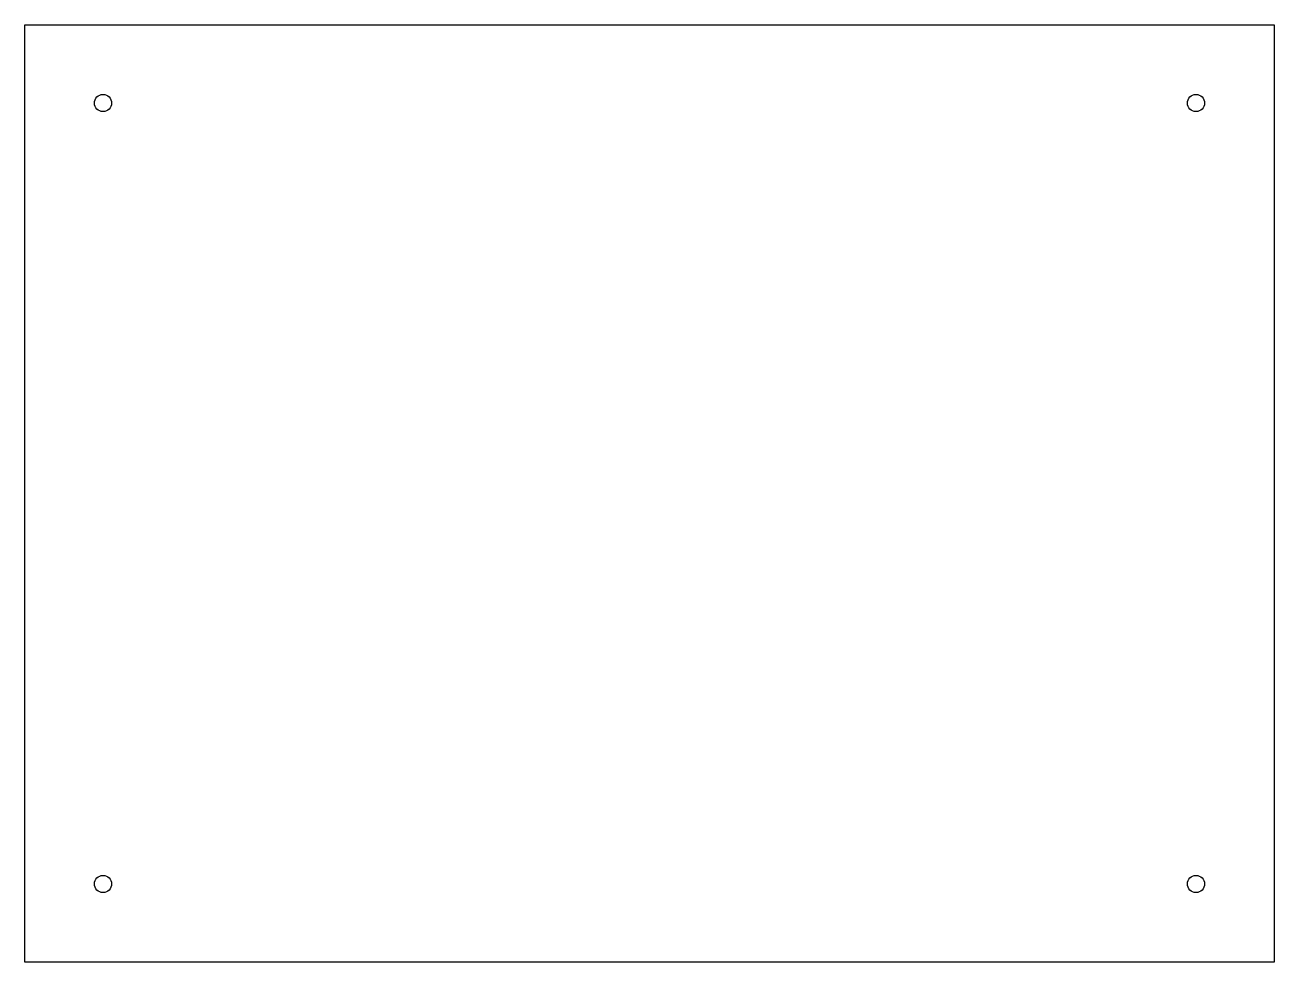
# Model space of a CAD drawing. Header units: millimetres. Extents: x -200 to 200, y -150 to 150.
import ezdxf

# ---------------------------------------------------------------- set-up
doc = ezdxf.new("R2010")
doc.units = ezdxf.units.MM
doc.layers.get('0').update_dxf_attribs({"linetype": 'CONTINUOUS'})

msp = doc.modelspace()

# ---------------------------------------------------------------- linework, layer by layer
msp.add_lwpolyline([(-200, 150), (200, 150), (200, -150), (-200, -150)], close=True)
for centre in [(-175, 125), (175, 125), (-175, -125), (175, -125)]:
    msp.add_circle(centre, 2.75)

doc.saveas('drawing.dxf')
